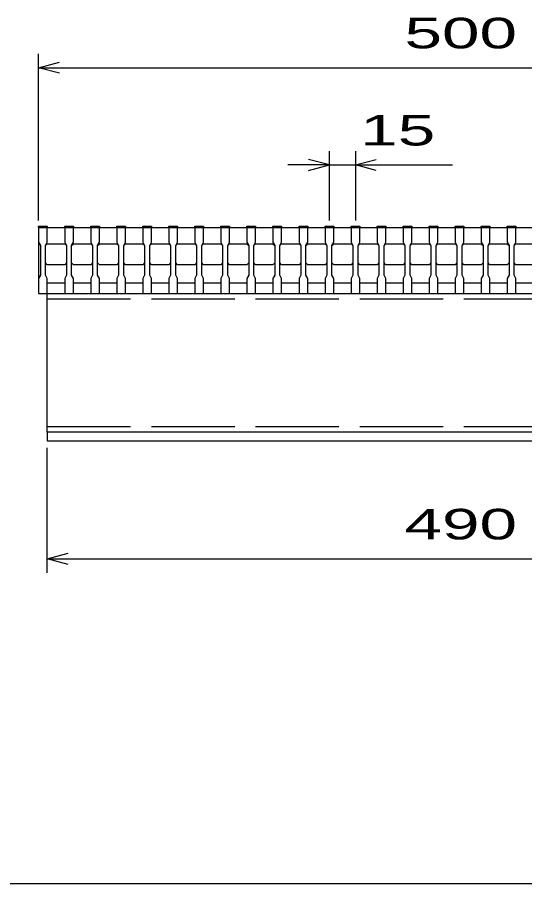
# Model space of a CAD drawing. Units: millimetres, scale not verified. Extents: x -1456 to 1385, y -1026 to 843.
# Drawn here: x -999.3 to -707, y -917.2 to -417.9 of the extents above; entities that cross this region are included whole.
import ezdxf
from ezdxf.enums import TextEntityAlignment as Align

# ---------------------------------------------------------------- set-up
doc = ezdxf.new("R2010")
doc.units = ezdxf.units.MM
doc.header["$LTSCALE"] = 8
doc.linetypes.add('DASHED', pattern=[7.5, 6, -1.5])
for name, color, linetype, lineweight in [('0_2', 150, 'Continuous', 25), ('16', 3, 'Continuous', 25), ('22', 4, 'Continuous', 25)]:
    doc.layers.add(name, color=color, linetype=linetype, lineweight=lineweight)
doc.styles.add('ベクトル', font='')
doc.styles.get('ベクトル').set_extended_font_data('ベクトル')

msp = doc.modelspace()

# ---------------------------------------------------------------- linework, layer by layer
at = {"layer": '0_2'}
msp.add_line((1384.8, -917.2), (-1383.2, -917.2), dxfattribs=at)
at = {"layer": '16'}
for p, q in [((-987, -539), (-987, -538.3)), ((-987, -538.3), (-982, -538.3)), ((-987, -539), (-987, -547.5)), ((-982, -539), (-987, -539)), ((-987, -539), (-987, -571)), ((-987, -539), (-487, -539)), ((-982, -538.3), (-982, -539)), ((-982, -547.5), (-982, -539)), ((-972, -539), (-972, -538.3)), ((-972, -538.3), (-967, -538.3)), ((-972, -539), (-972, -547.5)), ((-967, -539), (-972, -539)), ((-967, -538.3), (-967, -539)), ((-967, -547.5), (-967, -539)), ((-957, -539), (-957, -538.3)), ((-957, -538.3), (-952, -538.3)), ((-957, -539), (-957, -547.5)), ((-952, -539), (-957, -539)), ((-952, -538.3), (-952, -539)), ((-952, -547.5), (-952, -539)), ((-942, -539), (-942, -538.3)), ((-942, -538.3), (-937, -538.3)), ((-942, -539), (-942, -547.5)), ((-937, -539), (-942, -539)), ((-937, -538.3), (-937, -539)), ((-937, -547.5), (-937, -539)), ((-927, -539), (-927, -538.3)), ((-927, -538.3), (-922, -538.3)), ((-927, -539), (-927, -547.5)), ((-922, -539), (-927, -539)), ((-922, -538.3), (-922, -539)), ((-922, -547.5), (-922, -539)), ((-912, -539), (-912, -538.3)), ((-912, -538.3), (-907, -538.3)), ((-912, -539), (-912, -547.5)), ((-907, -539), (-912, -539)), ((-907, -538.3), (-907, -539)), ((-907, -547.5), (-907, -539)), ((-897, -539), (-897, -538.3)), ((-897, -538.3), (-892, -538.3)), ((-897, -539), (-897, -547.5)), ((-892, -539), (-897, -539)), ((-892, -538.3), (-892, -539)), ((-892, -547.5), (-892, -539)), ((-882, -539), (-882, -538.3)), ((-882, -538.3), (-877, -538.3)), ((-882, -539), (-882, -547.5)), ((-877, -539), (-882, -539)), ((-877, -538.3), (-877, -539)), ((-877, -547.5), (-877, -539)), ((-867, -539), (-867, -538.3)), ((-867, -538.3), (-862, -538.3)), ((-867, -539), (-867, -547.5)), ((-862, -539), (-867, -539)), ((-862, -538.3), (-862, -539)), ((-862, -547.5), (-862, -539)), ((-852, -539), (-852, -538.3)), ((-852, -538.3), (-847, -538.3)), ((-852, -539), (-852, -547.5)), ((-847, -539), (-852, -539)), ((-847, -538.3), (-847, -539)), ((-847, -547.5), (-847, -539)), ((-837, -539), (-837, -538.3)), ((-837, -538.3), (-832, -538.3)), ((-837, -539), (-837, -547.5)), ((-832, -539), (-837, -539)), ((-832, -538.3), (-832, -539)), ((-832, -547.5), (-832, -539)), ((-822, -539), (-822, -538.3)), ((-822, -538.3), (-817, -538.3)), ((-822, -539), (-822, -547.5)), ((-817, -539), (-822, -539)), ((-817, -538.3), (-817, -539)), ((-817, -547.5), (-817, -539)), ((-807, -539), (-807, -538.3)), ((-807, -538.3), (-802, -538.3)), ((-807, -539), (-807, -547.5)), ((-802, -539), (-807, -539)), ((-802, -538.3), (-802, -539)), ((-802, -547.5), (-802, -539)), ((-792, -539), (-792, -538.3)), ((-792, -538.3), (-787, -538.3)), ((-792, -539), (-792, -547.5)), ((-787, -539), (-792, -539)), ((-787, -538.3), (-787, -539)), ((-787, -547.5), (-787, -539)), ((-777, -539), (-777, -538.3)), ((-777, -538.3), (-772, -538.3)), ((-777, -539), (-777, -547.5)), ((-772, -539), (-777, -539)), ((-772, -538.3), (-772, -539)), ((-772, -547.5), (-772, -539)), ((-762, -539), (-762, -538.3)), ((-762, -538.3), (-757, -538.3)), ((-762, -539), (-762, -547.5)), ((-757, -539), (-762, -539)), ((-757, -538.3), (-757, -539)), ((-757, -547.5), (-757, -539)), ((-747, -539), (-747, -538.3)), ((-747, -538.3), (-742, -538.3)), ((-747, -539), (-747, -547.5)), ((-742, -539), (-747, -539)), ((-742, -538.3), (-742, -539)), ((-742, -547.5), (-742, -539)), ((-732, -539), (-732, -538.3)), ((-732, -538.3), (-727, -538.3)), ((-732, -539), (-732, -547.5)), ((-727, -539), (-732, -539)), ((-727, -538.3), (-727, -539)), ((-727, -547.5), (-727, -539)), ((-717, -539), (-717, -538.3)), ((-717, -538.3), (-712, -538.3)), ((-717, -539), (-717, -547.5)), ((-712, -539), (-717, -539)), ((-712, -538.3), (-712, -539)), ((-712, -547.5), (-712, -539)), ((-987, -547.5), (-986, -549.5)), ((-983, -549.5), (-982, -547.5)), ((-983, -549.5), (-982, -548.5)), ((-982, -548.5), (-972, -548.5)), ((-972, -547.5), (-971, -549.5)), ((-972, -548.5), (-971, -549.5)), ((-968, -549.5), (-967, -547.5)), ((-968, -549.5), (-967, -548.5)), ((-967, -548.5), (-957, -548.5)), ((-957, -547.5), (-956, -549.5)), ((-957, -548.5), (-956, -549.5)), ((-953, -549.5), (-952, -547.5)), ((-953, -549.5), (-952, -548.5)), ((-952, -548.5), (-942, -548.5)), ((-942, -547.5), (-941, -549.5)), ((-942, -548.5), (-941, -549.5)), ((-938, -549.5), (-937, -547.5)), ((-938, -549.5), (-937, -548.5)), ((-937, -548.5), (-927, -548.5)), ((-927, -547.5), (-926, -549.5)), ((-927, -548.5), (-926, -549.5)), ((-923, -549.5), (-922, -547.5)), ((-923, -549.5), (-922, -548.5)), ((-922, -548.5), (-912, -548.5)), ((-912, -547.5), (-911, -549.5)), ((-912, -548.5), (-911, -549.5)), ((-908, -549.5), (-907, -547.5)), ((-908, -549.5), (-907, -548.5)), ((-907, -548.5), (-897, -548.5)), ((-897, -547.5), (-896, -549.5)), ((-897, -548.5), (-896, -549.5)), ((-893, -549.5), (-892, -547.5)), ((-893, -549.5), (-892, -548.5)), ((-892, -548.5), (-882, -548.5)), ((-882, -547.5), (-881, -549.5)), ((-882, -548.5), (-881, -549.5)), ((-878, -549.5), (-877, -547.5)), ((-878, -549.5), (-877, -548.5)), ((-877, -548.5), (-867, -548.5)), ((-867, -547.5), (-866, -549.5)), ((-867, -548.5), (-866, -549.5)), ((-863, -549.5), (-862, -547.5)), ((-863, -549.5), (-862, -548.5)), ((-862, -548.5), (-852, -548.5)), ((-852, -547.5), (-851, -549.5)), ((-852, -548.5), (-851, -549.5)), ((-848, -549.5), (-847, -547.5)), ((-848, -549.5), (-847, -548.5)), ((-847, -548.5), (-837, -548.5)), ((-837, -547.5), (-836, -549.5)), ((-837, -548.5), (-836, -549.5)), ((-833, -549.5), (-832, -547.5)), ((-833, -549.5), (-832, -548.5)), ((-832, -548.5), (-822, -548.5)), ((-822, -547.5), (-821, -549.5)), ((-822, -548.5), (-821, -549.5)), ((-818, -549.5), (-817, -547.5)), ((-818, -549.5), (-817, -548.5)), ((-817, -548.5), (-807, -548.5)), ((-807, -547.5), (-806, -549.5)), ((-807, -548.5), (-806, -549.5)), ((-803, -549.5), (-802, -547.5)), ((-803, -549.5), (-802, -548.5)), ((-802, -548.5), (-792, -548.5)), ((-792, -547.5), (-791, -549.5)), ((-792, -548.5), (-791, -549.5)), ((-788, -549.5), (-787, -547.5)), ((-788, -549.5), (-787, -548.5)), ((-787, -548.5), (-777, -548.5)), ((-777, -547.5), (-776, -549.5)), ((-777, -548.5), (-776, -549.5)), ((-773, -549.5), (-772, -547.5)), ((-773, -549.5), (-772, -548.5)), ((-772, -548.5), (-762, -548.5)), ((-762, -547.5), (-761, -549.5)), ((-762, -548.5), (-761, -549.5)), ((-758, -549.5), (-757, -547.5)), ((-758, -549.5), (-757, -548.5)), ((-757, -548.5), (-747, -548.5)), ((-747, -547.5), (-746, -549.5)), ((-747, -548.5), (-746, -549.5)), ((-743, -549.5), (-742, -547.5)), ((-743, -549.5), (-742, -548.5)), ((-742, -548.5), (-732, -548.5)), ((-732, -547.5), (-731, -549.5)), ((-732, -548.5), (-731, -549.5)), ((-728, -549.5), (-727, -547.5)), ((-728, -549.5), (-727, -548.5)), ((-727, -548.5), (-717, -548.5)), ((-717, -547.5), (-716, -549.5)), ((-717, -548.5), (-716, -549.5)), ((-713, -549.5), (-712, -547.5)), ((-713, -549.5), (-712, -548.5)), ((-712, -548.5), (-702, -548.5)), ((-986, -549.5), (-986, -566.5)), ((-983, -566.5), (-983, -549.5)), ((-971, -549.5), (-971, -566.5)), ((-968, -566.5), (-968, -549.5)), ((-956, -549.5), (-956, -566.5)), ((-953, -566.5), (-953, -549.5)), ((-941, -549.5), (-941, -566.5)), ((-938, -566.5), (-938, -549.5)), ((-926, -549.5), (-926, -566.5)), ((-923, -566.5), (-923, -549.5)), ((-911, -549.5), (-911, -566.5)), ((-908, -566.5), (-908, -549.5)), ((-896, -549.5), (-896, -566.5)), ((-893, -566.5), (-893, -549.5)), ((-881, -549.5), (-881, -566.5)), ((-878, -566.5), (-878, -549.5)), ((-866, -549.5), (-866, -566.5)), ((-863, -566.5), (-863, -549.5)), ((-851, -549.5), (-851, -566.5)), ((-848, -566.5), (-848, -549.5)), ((-836, -549.5), (-836, -566.5)), ((-833, -566.5), (-833, -549.5)), ((-821, -549.5), (-821, -566.5)), ((-818, -566.5), (-818, -549.5)), ((-806, -549.5), (-806, -566.5)), ((-803, -566.5), (-803, -549.5)), ((-791, -549.5), (-791, -566.5)), ((-788, -566.5), (-788, -549.5)), ((-776, -549.5), (-776, -566.5)), ((-773, -566.5), (-773, -549.5)), ((-761, -549.5), (-761, -566.5)), ((-758, -566.5), (-758, -549.5)), ((-746, -549.5), (-746, -566.5)), ((-743, -566.5), (-743, -549.5)), ((-731, -549.5), (-731, -566.5)), ((-728, -566.5), (-728, -549.5)), ((-716, -549.5), (-716, -566.5)), ((-713, -566.5), (-713, -549.5)), ((-982, -560.5), (-983, -559.5)), ((-972, -560.5), (-982, -560.5)), ((-971, -559.5), (-972, -560.5)), ((-967, -560.5), (-968, -559.5)), ((-957, -560.5), (-967, -560.5)), ((-956, -559.5), (-957, -560.5)), ((-952, -560.5), (-953, -559.5)), ((-942, -560.5), (-952, -560.5)), ((-941, -559.5), (-942, -560.5)), ((-937, -560.5), (-938, -559.5)), ((-927, -560.5), (-937, -560.5)), ((-926, -559.5), (-927, -560.5)), ((-922, -560.5), (-923, -559.5)), ((-912, -560.5), (-922, -560.5)), ((-911, -559.5), (-912, -560.5)), ((-907, -560.5), (-908, -559.5)), ((-897, -560.5), (-907, -560.5)), ((-896, -559.5), (-897, -560.5)), ((-892, -560.5), (-893, -559.5)), ((-882, -560.5), (-892, -560.5)), ((-881, -559.5), (-882, -560.5)), ((-877, -560.5), (-878, -559.5)), ((-867, -560.5), (-877, -560.5)), ((-866, -559.5), (-867, -560.5)), ((-862, -560.5), (-863, -559.5)), ((-852, -560.5), (-862, -560.5)), ((-851, -559.5), (-852, -560.5)), ((-847, -560.5), (-848, -559.5)), ((-837, -560.5), (-847, -560.5)), ((-836, -559.5), (-837, -560.5)), ((-832, -560.5), (-833, -559.5)), ((-822, -560.5), (-832, -560.5)), ((-821, -559.5), (-822, -560.5)), ((-817, -560.5), (-818, -559.5)), ((-807, -560.5), (-817, -560.5)), ((-806, -559.5), (-807, -560.5)), ((-802, -560.5), (-803, -559.5)), ((-792, -560.5), (-802, -560.5)), ((-791, -559.5), (-792, -560.5)), ((-787, -560.5), (-788, -559.5)), ((-777, -560.5), (-787, -560.5)), ((-776, -559.5), (-777, -560.5)), ((-772, -560.5), (-773, -559.5)), ((-762, -560.5), (-772, -560.5)), ((-761, -559.5), (-762, -560.5)), ((-757, -560.5), (-758, -559.5)), ((-747, -560.5), (-757, -560.5)), ((-746, -559.5), (-747, -560.5)), ((-742, -560.5), (-743, -559.5)), ((-732, -560.5), (-742, -560.5)), ((-731, -559.5), (-732, -560.5)), ((-727, -560.5), (-728, -559.5)), ((-717, -560.5), (-727, -560.5)), ((-716, -559.5), (-717, -560.5)), ((-712, -560.5), (-713, -559.5)), ((-702, -560.5), (-712, -560.5)), ((-986, -566.5), (-987, -568.5)), ((-987, -568.5), (-987, -577)), ((-982, -568.5), (-983, -566.5)), ((-982, -577), (-982, -568.5)), ((-971, -566.5), (-972, -568.5)), ((-972, -568.5), (-972, -577)), ((-967, -568.5), (-968, -566.5)), ((-967, -577), (-967, -568.5)), ((-956, -566.5), (-957, -568.5)), ((-957, -568.5), (-957, -577)), ((-952, -568.5), (-953, -566.5)), ((-952, -577), (-952, -568.5)), ((-941, -566.5), (-942, -568.5)), ((-942, -568.5), (-942, -577)), ((-937, -568.5), (-938, -566.5)), ((-937, -577), (-937, -568.5)), ((-926, -566.5), (-927, -568.5)), ((-927, -568.5), (-927, -577)), ((-922, -568.5), (-923, -566.5)), ((-922, -577), (-922, -568.5)), ((-911, -566.5), (-912, -568.5)), ((-912, -568.5), (-912, -577)), ((-907, -568.5), (-908, -566.5)), ((-907, -577), (-907, -568.5)), ((-896, -566.5), (-897, -568.5)), ((-897, -568.5), (-897, -577)), ((-892, -568.5), (-893, -566.5)), ((-892, -577), (-892, -568.5)), ((-881, -566.5), (-882, -568.5)), ((-882, -568.5), (-882, -577)), ((-877, -568.5), (-878, -566.5)), ((-877, -577), (-877, -568.5)), ((-866, -566.5), (-867, -568.5)), ((-867, -568.5), (-867, -577)), ((-862, -568.5), (-863, -566.5)), ((-862, -577), (-862, -568.5)), ((-851, -566.5), (-852, -568.5)), ((-852, -568.5), (-852, -577)), ((-847, -568.5), (-848, -566.5)), ((-847, -577), (-847, -568.5)), ((-836, -566.5), (-837, -568.5)), ((-837, -568.5), (-837, -577)), ((-832, -568.5), (-833, -566.5)), ((-832, -577), (-832, -568.5)), ((-821, -566.5), (-822, -568.5)), ((-822, -568.5), (-822, -577)), ((-817, -568.5), (-818, -566.5)), ((-817, -577), (-817, -568.5)), ((-806, -566.5), (-807, -568.5)), ((-807, -568.5), (-807, -577)), ((-802, -568.5), (-803, -566.5)), ((-802, -577), (-802, -568.5)), ((-791, -566.5), (-792, -568.5)), ((-792, -568.5), (-792, -577)), ((-787, -568.5), (-788, -566.5)), ((-787, -577), (-787, -568.5)), ((-776, -566.5), (-777, -568.5)), ((-777, -568.5), (-777, -577)), ((-772, -568.5), (-773, -566.5)), ((-772, -577), (-772, -568.5)), ((-761, -566.5), (-762, -568.5)), ((-762, -568.5), (-762, -577)), ((-757, -568.5), (-758, -566.5)), ((-757, -577), (-757, -568.5)), ((-746, -566.5), (-747, -568.5)), ((-747, -568.5), (-747, -577)), ((-742, -568.5), (-743, -566.5)), ((-742, -577), (-742, -568.5)), ((-731, -566.5), (-732, -568.5)), ((-732, -568.5), (-732, -577)), ((-727, -568.5), (-728, -566.5)), ((-727, -577), (-727, -568.5)), ((-716, -566.5), (-717, -568.5)), ((-717, -568.5), (-717, -577)), ((-712, -568.5), (-713, -566.5)), ((-712, -577), (-712, -568.5)), ((-982, -571), (-972, -571)), ((-967, -571), (-957, -571)), ((-952, -571), (-942, -571)), ((-937, -571), (-927, -571)), ((-922, -571), (-912, -571)), ((-907, -571), (-897, -571)), ((-892, -571), (-882, -571)), ((-877, -571), (-867, -571)), ((-862, -571), (-852, -571)), ((-847, -571), (-837, -571)), ((-832, -571), (-822, -571)), ((-817, -571), (-807, -571)), ((-802, -571), (-792, -571)), ((-787, -571), (-777, -571)), ((-772, -571), (-762, -571)), ((-757, -571), (-747, -571)), ((-742, -571), (-732, -571)), ((-727, -571), (-717, -571)), ((-712, -571), (-702, -571)), ((-987, -577), (-982, -577)), ((-982, -577), (-492, -577)), ((-982, -657), (-982, -577)), ((-972, -577), (-967, -577)), ((-957, -577), (-952, -577)), ((-942, -577), (-937, -577)), ((-927, -577), (-922, -577)), ((-912, -577), (-907, -577)), ((-897, -577), (-892, -577)), ((-882, -577), (-877, -577)), ((-867, -577), (-862, -577)), ((-852, -577), (-847, -577)), ((-837, -577), (-832, -577)), ((-822, -577), (-817, -577)), ((-807, -577), (-802, -577)), ((-792, -577), (-787, -577)), ((-777, -577), (-772, -577)), ((-762, -577), (-757, -577)), ((-747, -577), (-742, -577)), ((-732, -577), (-727, -577)), ((-717, -577), (-712, -577)), ((-492, -657), (-982, -657)), ((-982, -657), (-982, -662)), ((-492, -657), (-982, -657)), ((-982, -662), (-492, -662))]:
    msp.add_line(p, q, dxfattribs=at)
at = {"layer": '16', "linetype": 'DASHED'}
for p, q in [((-982, -580.2), (-492, -580.2)), ((-982, -653.8), (-492, -653.8))]:
    msp.add_line(p, q, dxfattribs=at)
at = {"layer": '22'}
for p, q in [((-987, -535), (-987, -439)), ((-987, -447), (-975, -443.8)), ((-975, -450.2), (-987, -447)), ((-987, -447), (-487, -447)), ((-819.5, -535), (-819.5, -495)), ((-804.5, -495), (-804.5, -535)), ((-819.5, -503), (-843.5, -503)), ((-819.5, -503), (-831.5, -499.8)), ((-831.5, -506.2), (-819.5, -503)), ((-819.5, -503), (-804.5, -503)), ((-804.5, -503), (-792.5, -499.8)), ((-792.5, -506.2), (-804.5, -503)), ((-804.5, -503), (-748.5, -503)), ((-982, -738), (-982, -666)), ((-982, -730), (-970, -726.8)), ((-970, -733.2), (-982, -730)), ((-982, -730), (-492, -730))]:
    msp.add_line(p, q, dxfattribs=at)

# ---------------------------------------------------------------- texts
at = {"layer": '22', "color": 2, "style": 'ベクトル', "width": 1.65}
for s, p in [(' 500 ', (-787, -427)), (' 15 ', (-812.5, -483)), (' 490 ', (-787, -710))]:
    msp.add_text(s, height=17.6, dxfattribs=at).set_placement(p, align=Align.MIDDLE_LEFT)

doc.saveas('drawing.dxf')
